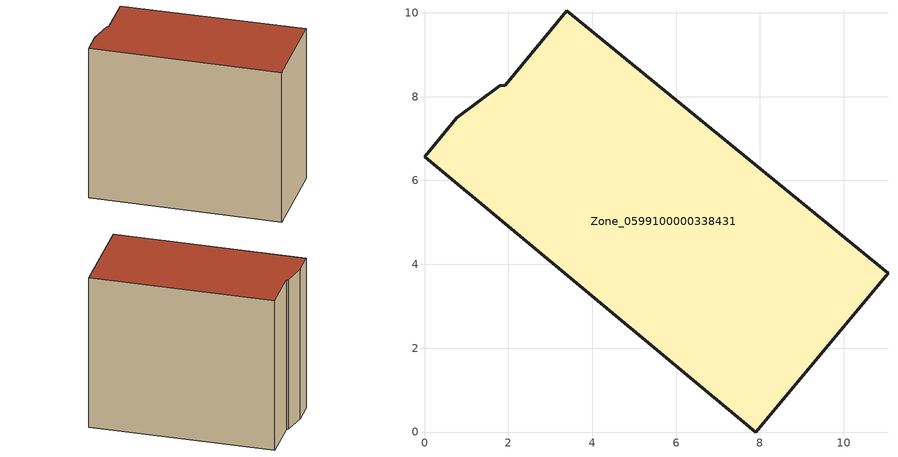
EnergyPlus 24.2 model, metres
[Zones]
Zone_0599100000338431
 floor ground (C_G): 1.79,8.27 1.93,8.28 3.4,10.04 11.06,3.79 7.9,0 0,6.57 0.77,7.49 z0
 wall outside (C_F): 0.77,7.49 0,6.57 7.9,0 11.06,3.79 3.4,10.04 1.93,8.28 1.79,8.27 0.77,7.49 z0:8.72
 roof outside (C_R): 1.93,8.28 1.79,8.27 0.77,7.49 0,6.57 7.9,0 11.06,3.79 3.4,10.04 z8.72
[BUILDING]
Pand.0599100000338431: North Axis=0; Terrain=City; Loads Convergence Tolerance Value=0.04; Temperature Convergence Tolerance Value=0.4; Solar Distribution=FullExterior; Maximum Number of Warmup Days=25; Minimum Number of Warmup Days=1
[Site:Location]
Rotterdam.The.Hague.AP_ZH_NLD Design_Conditions: Latitude=51.96; Longitude=4.45; Time Zone=1; Elevation=-4.5
[SITE:GROUNDTEMPERATURE:BUILDINGSURFACE]
18, 18, 18, 18, 18, 18, 18, 18, 18, 18, 18, 18
[MATERIAL] Thermal Absorptance=0.9; Solar Absorptance=0.7; Visible Absorptance=0.7
Name | Roughness | Thickness | Conductivity | Density | Specific Heat
G.TI.1992-2005 | MediumSmooth | 0.15 | 0.06 | 540 | 1210
F.TI.1992-2005 | Rough | 0.3 | 0.12 | 1920 | 840
R.TI.1992-2005 | MediumRough | 0.2 | 0.08 | 1500 | 1000
[CONSTRUCTION]
C_G: G.TI.1992-2005
C_F: F.TI.1992-2005
C_R: R.TI.1992-2005
[ZONE]
Zone_0599100000338431: Type=1; Multiplier=1; Ceiling Height=Autocalculate; Volume=Autocalculate; Floor Area=autocalculate; Part of Total Floor Area=Yes
[ZONEINFILTRATION:DESIGNFLOWRATE]
Infil_Zone_0599100000338431: Zone or ZoneList or Space or SpaceList=Zone_0599100000338431; Schedule=AlwaysOn; Design Flow Rate Calculation Method=Flow/Area; Flow Rate per Floor Area=0.0015; Constant Term Coefficient=1; Temperature Term Coefficient=0; Velocity Term Coefficient=0; Velocity Squared Term Coefficient=0
[HVACTEMPLATE:ZONE:IDEALLOADSAIRSYSTEM]
Zone_0599100000338431: Maximum Heating Supply Air Temperature=50; Minimum Cooling Supply Air Temperature=13; Maximum Heating Supply Air Humidity Ratio=0.0156; Minimum Cooling Supply Air Humidity Ratio=0.0077; Heating Limit=NoLimit; Cooling Limit=NoLimit; Dehumidification Control Type=ConstantSensibleHeatRatio; Cooling Sensible Heat Ratio=0.7; Dehumidification Setpoint=60; Humidification Control Type=None; Humidification Setpoint=30; Outdoor Air Method=None; Outdoor Air Flow Rate per Person=0.00944; Outdoor Air Flow Rate per Zone Floor Area=0; Outdoor Air Flow Rate per Zone=0; Demand Controlled Ventilation Type=None; Outdoor Air Economizer Type=NoEconomizer; Heat Recovery Type=None; Sensible Heat Recovery Effectiveness=0.7; Latent Heat Recovery Effectiveness=0.65
[ZONECONTROL:THERMOSTAT]
ThermostatControl_Zone_0599100000338431: Zone or ZoneList=Zone_0599100000338431; Control Type Schedule=DualSetpointControlType; Control 1=Thermostat_Zone_0599100000338431; Temperature Difference Between Cutout And Setpoint=0
[THERMOSTATSETPOINT:DUALSETPOINT]
Thermostat_Zone_0599100000338431: Heating Setpoint Temperature Schedule=HeatingSetpoint_Zone_0599100000338431; Cooling Setpoint Temperature Schedule=CoolingSetpoint_Zone_0599100000338431
[SCHEDULE:COMPACT]
HeatingSetpoint_Zone_0599100000338431: Through: 12/31, For: AllDays, Until: 24:00, 21
CoolingSetpoint_Zone_0599100000338431: Through: 12/31, For: AllDays, Until: 24:00, 24
DualSetpointControlType: Through: 12/31, For: AllDays, Until: 24:00, 4
AlwaysOn: Through: 12/31, For: AllDays, Until: 24:00, 1
